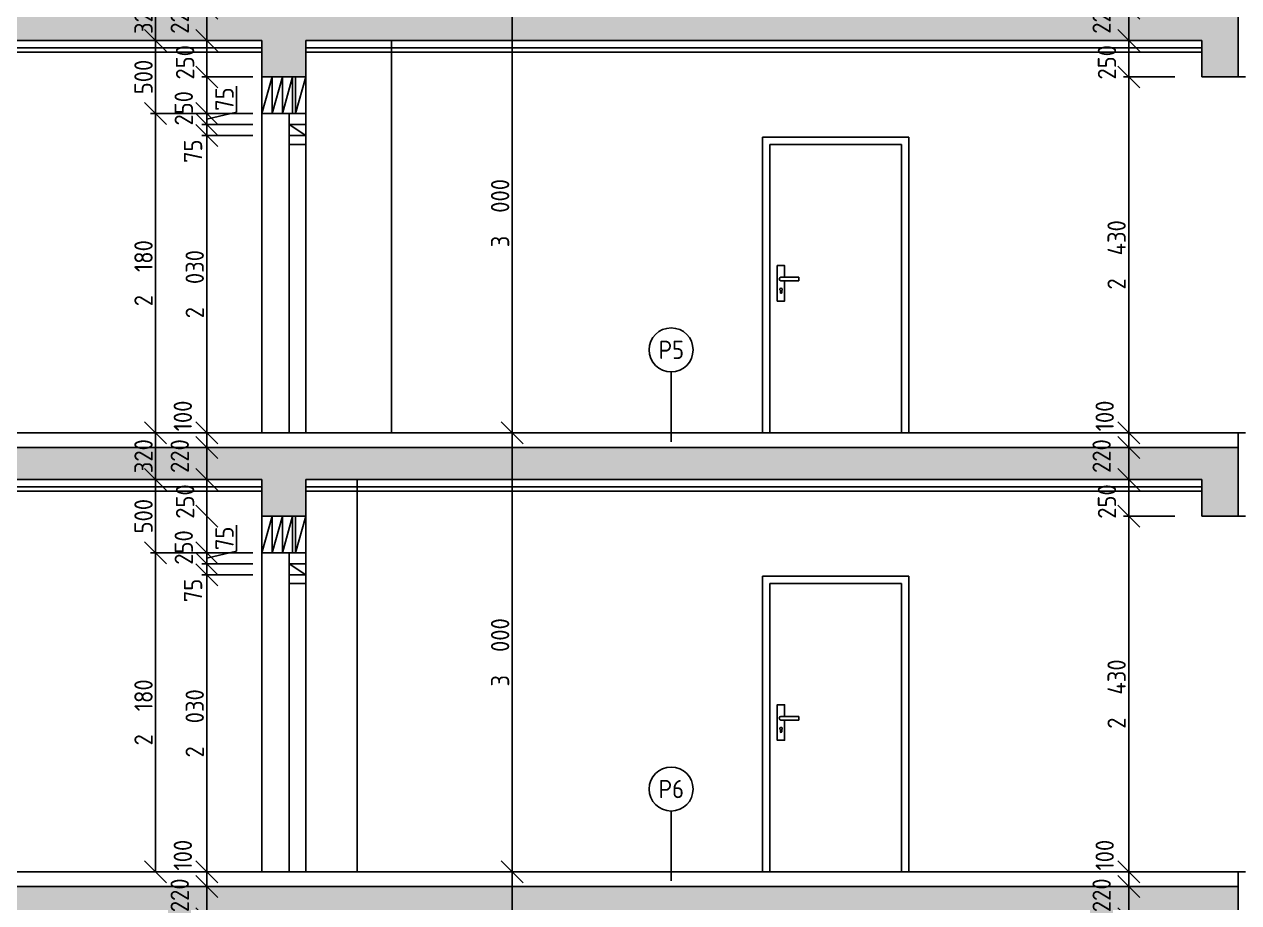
# Model space of a CAD drawing. Extents: x 3792242 to 5145247, y -1546315 to -1031918.
# Drawn here: x 4007593 to 4015889, y -1534967 to -1528967 of the extents above; entities that cross this region are included whole.
import ezdxf

# ---------------------------------------------------------------- set-up
doc = ezdxf.new("R2010")
doc.units = 0
doc.header["$MEASUREMENT"] = 0
doc.layers.get('0').update_dxf_attribs({"linetype": 'CONTINUOUS'})
doc.layers.get('Defpoints').update_dxf_attribs({"color": 61, "linetype": 'CONTINUOUS'})
for name, color, linetype in [('DVERE', 45, 'CONTINUOUS'), ('KÓTY', 4, 'CONTINUOUS'), ('MÚRY', 1, 'CONTINUOUS'), ('OKNÁ', 143, 'CONTINUOUS'), ('POZEMOK', 7, 'CONTINUOUS'), ('TENKÁ', 7, 'CONTINUOUS'), ('šrafy-múry', 8, 'CONTINUOUS')]:
    doc.layers.add(name, color=color, linetype=linetype)
doc.styles.add('STYLE1', font='isocp.shx')
doc.dimstyles.new('STANDARD-50', dxfattribs={"dimtxt": 125, "dimasz": 150, "dimexe": 10, "dimexo": 200, "dimgap": 20, "dimtad": 1, "dimdsep": 46, "dimlunit": 6, "dimtxsty": 'STYLE1', "dimblk1": 'OBLIQUE', "dimblk2": 'OBLIQUE', "dimsah": 1, "dimcen": 2.5, "dimse1": 1, "dimse2": 1, "dimadec": 0, "dimazin": 0, "dimtfac": 1, "dimtmove": 1, "dimatfit": 3, "dimldrblk": 'OBLIQUE', "dimfxl": 1, "dimtolj": 1, "dimtzin": 0, "dimarcsym": 0})
pattern_1 = [(45, (226757.26, 886.43), (53.0330086, 194.4543648), [250, -50, 0, -50])]

# ---------------------------------------------------------------- blocks, each defined once
blk = doc.blocks.new('_OBLIQUE')
at = {"color": 0, "linetype": 'ByBlock'}
blk.add_line((-0.5, -0.5), (0.5, 0.5), dxfattribs=at)
blk = doc.blocks.new('*D52332')
at = {"layer": 'Defpoints', "color": 0}
for p in [(4008839.4, -1529077.3), (4009344.4, -1529077.3), (4009344.4, -1529327.3)]:
    blk.add_point(p, dxfattribs=at)
at = {"layer": 'KÓTY', "color": 0, "lineweight": -2, "ltscale": 0.25}
blk.add_line((4008839.4, -1529327.3), (4008839.4, -1529077.3), dxfattribs=at)
at = {"layer": 'KÓTY', "color": 0, "linetype": 'ByBlock', "lineweight": -2, "xscale": 150, "yscale": 150, "zscale": 150}
for p, rotation in [((4008839.4, -1529077.3), 90), ((4008839.4, -1529327.3), 270)]:
    blk.add_blockref('_OBLIQUE', p, dxfattribs=dict(at, rotation=rotation))
at = {"layer": 'KÓTY', "color": 0, "insert": (4008690.9, -1529227.1), "char_height": 125, "attachment_point": 5, "rotation": 90, "style": 'STYLE1'}
blk.add_mtext('\\A1;250', dxfattribs=at)
blk = doc.blocks.new('*D52333')
at = {"layer": 'Defpoints', "color": 0}
for p in [(4009344.4, -1529327.3), (4008839.4, -1529577.3), (4009344.4, -1529577.3)]:
    blk.add_point(p, dxfattribs=at)
at = {"layer": 'KÓTY', "color": 0, "lineweight": -2, "ltscale": 0.25}
blk.add_line((4008839.4, -1529327.3), (4008839.4, -1529577.3), dxfattribs=at)
at = {"layer": 'KÓTY', "color": 0, "linetype": 'ByBlock', "lineweight": -2, "xscale": 150, "yscale": 150, "zscale": 150}
for p, rotation in [((4008839.4, -1529327.3), 90), ((4008839.4, -1529577.3), 270)]:
    blk.add_blockref('_OBLIQUE', p, dxfattribs=dict(at, rotation=rotation))
at = {"layer": 'KÓTY', "color": 0, "insert": (4008681.9, -1529541.1), "char_height": 125, "attachment_point": 5, "rotation": 90, "style": 'STYLE1'}
blk.add_mtext('\\A1;250', dxfattribs=at)
blk = doc.blocks.new('*D52334')
at = {"layer": 'Defpoints', "color": 0}
for p in [(4008994.4, -1529577.3), (4008489.4, -1531757.3), (4008994.4, -1531757.3)]:
    blk.add_point(p, dxfattribs=at)
at = {"layer": 'KÓTY', "color": 0, "lineweight": -2, "ltscale": 0.25}
blk.add_line((4008489.4, -1529577.3), (4008489.4, -1531757.3), dxfattribs=at)
at = {"layer": 'KÓTY', "color": 0, "linetype": 'ByBlock', "lineweight": -2, "xscale": 150, "yscale": 150, "zscale": 150}
for p, rotation in [((4008489.4, -1529577.3), 90), ((4008489.4, -1531757.3), 270)]:
    blk.add_blockref('_OBLIQUE', p, dxfattribs=dict(at, rotation=rotation))
at = {"layer": 'KÓTY', "color": 0, "insert": (4008406.9, -1530667.3), "char_height": 125, "attachment_point": 5, "rotation": 90, "style": 'STYLE1'}
blk.add_mtext('\\A1;2ﾠ180', dxfattribs=at)
blk = doc.blocks.new('*D52336')
at = {"layer": 'Defpoints', "color": 0}
for p in [(4009400.9, -1529577.3), (4008839.4, -1529652.3), (4009400.9, -1529652.3)]:
    blk.add_point(p, dxfattribs=at)
at = {"layer": 'KÓTY', "color": 0, "lineweight": -2, "ltscale": 0.25}
for p, q in [((4009042.8, -1529389.6), (4009042.8, -1529567.1)), ((4009042.8, -1529567.1), (4008839.4, -1529614.8)), ((4008839.4, -1529577.3), (4008839.4, -1529652.3))]:
    blk.add_line(p, q, dxfattribs=at)
at = {"layer": 'KÓTY', "color": 0, "linetype": 'ByBlock', "lineweight": -2, "xscale": 150, "yscale": 150, "zscale": 150}
for p, rotation in [((4008839.4, -1529577.3), 90), ((4008839.4, -1529652.3), 270)]:
    blk.add_blockref('_OBLIQUE', p, dxfattribs=dict(at, rotation=rotation))
at = {"layer": 'KÓTY', "color": 0, "insert": (4008960.3, -1529478.3), "char_height": 125, "attachment_point": 5, "rotation": 90, "style": 'STYLE1'}
blk.add_mtext('\\A1;75', dxfattribs=at)
blk = doc.blocks.new('*D52337')
at = {"layer": 'Defpoints', "color": 0}
for p in [(4009400.9, -1529652.3), (4008839.4, -1529727.3), (4009400.9, -1529727.3)]:
    blk.add_point(p, dxfattribs=at)
at = {"layer": 'KÓTY', "color": 0, "lineweight": -2, "ltscale": 0.25}
blk.add_line((4008839.4, -1529652.3), (4008839.4, -1529727.3), dxfattribs=at)
at = {"layer": 'KÓTY', "color": 0, "linetype": 'ByBlock', "lineweight": -2, "xscale": 150, "yscale": 150, "zscale": 150}
for p, rotation in [((4008839.4, -1529652.3), 90), ((4008839.4, -1529727.3), 270)]:
    blk.add_blockref('_OBLIQUE', p, dxfattribs=dict(at, rotation=rotation))
at = {"layer": 'KÓTY', "color": 0, "insert": (4008745.3, -1529834.6), "char_height": 125, "attachment_point": 5, "rotation": 90, "style": 'STYLE1'}
blk.add_mtext('\\A1;75', dxfattribs=at)
blk = doc.blocks.new('*D52338')
at = {"layer": 'Defpoints', "color": 0}
for p in [(4009458.4, -1529727.3), (4008839.4, -1531757.3), (4009400.9, -1531757.3)]:
    blk.add_point(p, dxfattribs=at)
at = {"layer": 'KÓTY', "color": 0, "lineweight": -2, "ltscale": 0.25}
blk.add_line((4008839.4, -1529727.3), (4008839.4, -1531757.3), dxfattribs=at)
at = {"layer": 'KÓTY', "color": 0, "linetype": 'ByBlock', "lineweight": -2, "xscale": 150, "yscale": 150, "zscale": 150}
for p, rotation in [((4008839.4, -1529727.3), 90), ((4008839.4, -1531757.3), 270)]:
    blk.add_blockref('_OBLIQUE', p, dxfattribs=dict(at, rotation=rotation))
at = {"layer": 'KÓTY', "color": 0, "insert": (4008756.9, -1530742.3), "char_height": 125, "attachment_point": 5, "rotation": 90, "style": 'STYLE1'}
blk.add_mtext('\\A1;2ﾠ030', dxfattribs=at)
blk = doc.blocks.new('*D52339')
at = {"layer": 'Defpoints', "color": 0}
for p in [(4009215.9, -1529077.3), (4008489.4, -1529577.3), (4009215.9, -1529577.3)]:
    blk.add_point(p, dxfattribs=at)
at = {"layer": 'KÓTY', "color": 0, "lineweight": -2, "ltscale": 0.25}
blk.add_line((4008489.4, -1529077.3), (4008489.4, -1529577.3), dxfattribs=at)
at = {"layer": 'KÓTY', "color": 0, "linetype": 'ByBlock', "lineweight": -2, "xscale": 150, "yscale": 150, "zscale": 150}
for p, rotation in [((4008489.4, -1529077.3), 90), ((4008489.4, -1529577.3), 270)]:
    blk.add_blockref('_OBLIQUE', p, dxfattribs=dict(at, rotation=rotation))
at = {"layer": 'KÓTY', "color": 0, "insert": (4008406.9, -1529327.3), "char_height": 125, "attachment_point": 5, "rotation": 90, "style": 'STYLE1'}
blk.add_mtext('\\A1;500', dxfattribs=at)
blk = doc.blocks.new('*D52340')
at = {"layer": 'Defpoints', "color": 0}
for p in [(4008489.4, -1528757.3), (4008489.4, -1529077.3), (4008489.4, -1529077.3)]:
    blk.add_point(p, dxfattribs=at)
at = {"layer": 'KÓTY', "color": 0, "lineweight": -2, "ltscale": 0.25}
blk.add_line((4008489.4, -1528757.3), (4008489.4, -1529077.3), dxfattribs=at)
at = {"layer": 'KÓTY', "color": 0, "linetype": 'ByBlock', "lineweight": -2, "xscale": 150, "yscale": 150, "zscale": 150}
for p, rotation in [((4008489.4, -1528757.3), 90), ((4008489.4, -1529077.3), 270)]:
    blk.add_blockref('_OBLIQUE', p, dxfattribs=dict(at, rotation=rotation))
at = {"layer": 'KÓTY', "color": 0, "insert": (4008406.9, -1528917.3), "char_height": 125, "attachment_point": 5, "rotation": 90, "style": 'STYLE1'}
blk.add_mtext('\\A1;320', dxfattribs=at)
blk = doc.blocks.new('*D52342')
at = {"layer": 'Defpoints', "color": 0}
for p in [(4008839.4, -1528857.3), (4008839.4, -1529077.3), (4008839.4, -1529077.3)]:
    blk.add_point(p, dxfattribs=at)
at = {"layer": 'KÓTY', "color": 0, "lineweight": -2, "ltscale": 0.25}
blk.add_line((4008839.4, -1528857.3), (4008839.4, -1529077.3), dxfattribs=at)
at = {"layer": 'KÓTY', "color": 0, "linetype": 'ByBlock', "lineweight": -2, "xscale": 150, "yscale": 150, "zscale": 150}
for p, rotation in [((4008839.4, -1528857.3), 90), ((4008839.4, -1529077.3), 270)]:
    blk.add_blockref('_OBLIQUE', p, dxfattribs=dict(at, rotation=rotation))
at = {"layer": 'KÓTY', "color": 0, "insert": (4008654.4, -1528916.6), "char_height": 125, "attachment_point": 5, "rotation": 90, "style": 'STYLE1'}
blk.add_mtext('\\A1;220', dxfattribs=at)
blk = doc.blocks.new('*D52343')
at = {"layer": 'Defpoints', "color": 0}
for p in [(4008839.4, -1532077.3), (4009344.4, -1532077.3), (4009344.4, -1532327.3)]:
    blk.add_point(p, dxfattribs=at)
at = {"layer": 'KÓTY', "color": 0, "lineweight": -2, "ltscale": 0.25}
blk.add_line((4008839.4, -1532327.3), (4008839.4, -1532077.3), dxfattribs=at)
at = {"layer": 'KÓTY', "color": 0, "linetype": 'ByBlock', "lineweight": -2, "xscale": 150, "yscale": 150, "zscale": 150}
for p, rotation in [((4008839.4, -1532077.3), 90), ((4008839.4, -1532327.3), 270)]:
    blk.add_blockref('_OBLIQUE', p, dxfattribs=dict(at, rotation=rotation))
at = {"layer": 'KÓTY', "color": 0, "insert": (4008690.9, -1532227.1), "char_height": 125, "attachment_point": 5, "rotation": 90, "style": 'STYLE1'}
blk.add_mtext('\\A1;250', dxfattribs=at)
blk = doc.blocks.new('*D52344')
at = {"layer": 'Defpoints', "color": 0}
for p in [(4009344.4, -1532327.3), (4008839.4, -1532577.3), (4009344.4, -1532577.3)]:
    blk.add_point(p, dxfattribs=at)
at = {"layer": 'KÓTY', "color": 0, "lineweight": -2, "ltscale": 0.25}
blk.add_line((4008839.4, -1532327.3), (4008839.4, -1532577.3), dxfattribs=at)
at = {"layer": 'KÓTY', "color": 0, "linetype": 'ByBlock', "lineweight": -2, "xscale": 150, "yscale": 150, "zscale": 150}
for p, rotation in [((4008839.4, -1532327.3), 90), ((4008839.4, -1532577.3), 270)]:
    blk.add_blockref('_OBLIQUE', p, dxfattribs=dict(at, rotation=rotation))
at = {"layer": 'KÓTY', "color": 0, "insert": (4008681.9, -1532541.1), "char_height": 125, "attachment_point": 5, "rotation": 90, "style": 'STYLE1'}
blk.add_mtext('\\A1;250', dxfattribs=at)
blk = doc.blocks.new('*D52345')
at = {"layer": 'Defpoints', "color": 0}
for p in [(4008994.4, -1532577.3), (4008489.4, -1534757.3), (4008994.4, -1534757.3)]:
    blk.add_point(p, dxfattribs=at)
at = {"layer": 'KÓTY', "color": 0, "lineweight": -2, "ltscale": 0.25}
blk.add_line((4008489.4, -1532577.3), (4008489.4, -1534757.3), dxfattribs=at)
at = {"layer": 'KÓTY', "color": 0, "linetype": 'ByBlock', "lineweight": -2, "xscale": 150, "yscale": 150, "zscale": 150}
for p, rotation in [((4008489.4, -1532577.3), 90), ((4008489.4, -1534757.3), 270)]:
    blk.add_blockref('_OBLIQUE', p, dxfattribs=dict(at, rotation=rotation))
at = {"layer": 'KÓTY', "color": 0, "insert": (4008406.9, -1533667.3), "char_height": 125, "attachment_point": 5, "rotation": 90, "style": 'STYLE1'}
blk.add_mtext('\\A1;2ﾠ180', dxfattribs=at)
blk = doc.blocks.new('*D52346')
at = {"layer": 'Defpoints', "color": 0}
for p in [(4009400.9, -1532577.3), (4008839.4, -1532652.3), (4009400.9, -1532652.3)]:
    blk.add_point(p, dxfattribs=at)
at = {"layer": 'KÓTY', "color": 0, "lineweight": -2, "ltscale": 0.25}
for p, q in [((4009042.8, -1532389.6), (4009042.8, -1532567.1)), ((4009042.8, -1532567.1), (4008839.4, -1532614.8)), ((4008839.4, -1532577.3), (4008839.4, -1532652.3))]:
    blk.add_line(p, q, dxfattribs=at)
at = {"layer": 'KÓTY', "color": 0, "linetype": 'ByBlock', "lineweight": -2, "xscale": 150, "yscale": 150, "zscale": 150}
for p, rotation in [((4008839.4, -1532577.3), 90), ((4008839.4, -1532652.3), 270)]:
    blk.add_blockref('_OBLIQUE', p, dxfattribs=dict(at, rotation=rotation))
at = {"layer": 'KÓTY', "color": 0, "insert": (4008960.3, -1532478.3), "char_height": 125, "attachment_point": 5, "rotation": 90, "style": 'STYLE1'}
blk.add_mtext('\\A1;75', dxfattribs=at)
blk = doc.blocks.new('*D52347')
at = {"layer": 'Defpoints', "color": 0}
for p in [(4009400.9, -1532652.3), (4008839.4, -1532727.3), (4009400.9, -1532727.3)]:
    blk.add_point(p, dxfattribs=at)
at = {"layer": 'KÓTY', "color": 0, "lineweight": -2, "ltscale": 0.25}
blk.add_line((4008839.4, -1532652.3), (4008839.4, -1532727.3), dxfattribs=at)
at = {"layer": 'KÓTY', "color": 0, "linetype": 'ByBlock', "lineweight": -2, "xscale": 150, "yscale": 150, "zscale": 150}
for p, rotation in [((4008839.4, -1532652.3), 90), ((4008839.4, -1532727.3), 270)]:
    blk.add_blockref('_OBLIQUE', p, dxfattribs=dict(at, rotation=rotation))
at = {"layer": 'KÓTY', "color": 0, "insert": (4008745.3, -1532834.6), "char_height": 125, "attachment_point": 5, "rotation": 90, "style": 'STYLE1'}
blk.add_mtext('\\A1;75', dxfattribs=at)
blk = doc.blocks.new('*D52348')
at = {"layer": 'Defpoints', "color": 0}
for p in [(4009458.4, -1532727.3), (4008839.4, -1534757.3), (4009400.9, -1534757.3)]:
    blk.add_point(p, dxfattribs=at)
at = {"layer": 'KÓTY', "color": 0, "lineweight": -2, "ltscale": 0.25}
blk.add_line((4008839.4, -1532727.3), (4008839.4, -1534757.3), dxfattribs=at)
at = {"layer": 'KÓTY', "color": 0, "linetype": 'ByBlock', "lineweight": -2, "xscale": 150, "yscale": 150, "zscale": 150}
for p, rotation in [((4008839.4, -1532727.3), 90), ((4008839.4, -1534757.3), 270)]:
    blk.add_blockref('_OBLIQUE', p, dxfattribs=dict(at, rotation=rotation))
at = {"layer": 'KÓTY', "color": 0, "insert": (4008756.9, -1533742.3), "char_height": 125, "attachment_point": 5, "rotation": 90, "style": 'STYLE1'}
blk.add_mtext('\\A1;2ﾠ030', dxfattribs=at)
blk = doc.blocks.new('*D52349')
at = {"layer": 'Defpoints', "color": 0}
for p in [(4009215.9, -1532077.3), (4008489.4, -1532577.3), (4009215.9, -1532577.3)]:
    blk.add_point(p, dxfattribs=at)
at = {"layer": 'KÓTY', "color": 0, "lineweight": -2, "ltscale": 0.25}
blk.add_line((4008489.4, -1532077.3), (4008489.4, -1532577.3), dxfattribs=at)
at = {"layer": 'KÓTY', "color": 0, "linetype": 'ByBlock', "lineweight": -2, "xscale": 150, "yscale": 150, "zscale": 150}
for p, rotation in [((4008489.4, -1532077.3), 90), ((4008489.4, -1532577.3), 270)]:
    blk.add_blockref('_OBLIQUE', p, dxfattribs=dict(at, rotation=rotation))
at = {"layer": 'KÓTY', "color": 0, "insert": (4008406.9, -1532327.3), "char_height": 125, "attachment_point": 5, "rotation": 90, "style": 'STYLE1'}
blk.add_mtext('\\A1;500', dxfattribs=at)
blk = doc.blocks.new('*D52350')
at = {"layer": 'Defpoints', "color": 0}
for p in [(4008489.4, -1531757.3), (4008489.4, -1532077.3), (4008489.4, -1532077.3)]:
    blk.add_point(p, dxfattribs=at)
at = {"layer": 'KÓTY', "color": 0, "lineweight": -2, "ltscale": 0.25}
blk.add_line((4008489.4, -1531757.3), (4008489.4, -1532077.3), dxfattribs=at)
at = {"layer": 'KÓTY', "color": 0, "linetype": 'ByBlock', "lineweight": -2, "xscale": 150, "yscale": 150, "zscale": 150}
for p, rotation in [((4008489.4, -1531757.3), 90), ((4008489.4, -1532077.3), 270)]:
    blk.add_blockref('_OBLIQUE', p, dxfattribs=dict(at, rotation=rotation))
at = {"layer": 'KÓTY', "color": 0, "insert": (4008406.9, -1531917.3), "char_height": 125, "attachment_point": 5, "rotation": 90, "style": 'STYLE1'}
blk.add_mtext('\\A1;320', dxfattribs=at)
blk = doc.blocks.new('*D52351')
at = {"layer": 'Defpoints', "color": 0}
for p in [(4008839.4, -1531757.3), (4008839.4, -1531757.3), (4008839.4, -1531857.3)]:
    blk.add_point(p, dxfattribs=at)
at = {"layer": 'KÓTY', "color": 0, "lineweight": -2, "ltscale": 0.25}
blk.add_line((4008839.4, -1531857.3), (4008839.4, -1531757.3), dxfattribs=at)
at = {"layer": 'KÓTY', "color": 0, "linetype": 'ByBlock', "lineweight": -2, "xscale": 150, "yscale": 150, "zscale": 150}
for p, rotation in [((4008839.4, -1531757.3), 90), ((4008839.4, -1531857.3), 270)]:
    blk.add_blockref('_OBLIQUE', p, dxfattribs=dict(at, rotation=rotation))
at = {"layer": 'KÓTY', "color": 0, "insert": (4008675.4, -1531642.6), "char_height": 125, "attachment_point": 5, "rotation": 90, "style": 'STYLE1'}
blk.add_mtext('\\A1;100', dxfattribs=at)
blk = doc.blocks.new('*D52352')
at = {"layer": 'Defpoints', "color": 0}
for p in [(4008839.4, -1531857.3), (4008839.4, -1532077.3), (4008839.4, -1532077.3)]:
    blk.add_point(p, dxfattribs=at)
at = {"layer": 'KÓTY', "color": 0, "lineweight": -2, "ltscale": 0.25}
blk.add_line((4008839.4, -1531857.3), (4008839.4, -1532077.3), dxfattribs=at)
at = {"layer": 'KÓTY', "color": 0, "linetype": 'ByBlock', "lineweight": -2, "xscale": 150, "yscale": 150, "zscale": 150}
for p, rotation in [((4008839.4, -1531857.3), 90), ((4008839.4, -1532077.3), 270)]:
    blk.add_blockref('_OBLIQUE', p, dxfattribs=dict(at, rotation=rotation))
at = {"layer": 'KÓTY', "color": 0, "insert": (4008654.4, -1531916.6), "char_height": 125, "attachment_point": 5, "rotation": 90, "style": 'STYLE1'}
blk.add_mtext('\\A1;220', dxfattribs=at)
blk = doc.blocks.new('*D52407')
at = {"layer": 'Defpoints', "color": 0}
for p in [(4008839.4, -1534757.3), (4008839.4, -1534757.3), (4008839.4, -1534857.3)]:
    blk.add_point(p, dxfattribs=at)
at = {"layer": 'KÓTY', "color": 0, "lineweight": -2, "ltscale": 0.25}
blk.add_line((4008839.4, -1534857.3), (4008839.4, -1534757.3), dxfattribs=at)
at = {"layer": 'KÓTY', "color": 0, "linetype": 'ByBlock', "lineweight": -2, "xscale": 150, "yscale": 150, "zscale": 150}
for p, rotation in [((4008839.4, -1534757.3), 90), ((4008839.4, -1534857.3), 270)]:
    blk.add_blockref('_OBLIQUE', p, dxfattribs=dict(at, rotation=rotation))
at = {"layer": 'KÓTY', "color": 0, "insert": (4008675.4, -1534642.6), "char_height": 125, "attachment_point": 5, "rotation": 90, "style": 'STYLE1'}
blk.add_mtext('\\A1;100', dxfattribs=at)
blk = doc.blocks.new('*D52408')
at = {"layer": 'Defpoints', "color": 0}
for p in [(4008839.4, -1534857.3), (4008839.4, -1535077.3), (4008839.4, -1535077.3)]:
    blk.add_point(p, dxfattribs=at)
at = {"layer": 'KÓTY', "color": 0, "lineweight": -2, "ltscale": 0.25}
blk.add_line((4008839.4, -1534857.3), (4008839.4, -1535077.3), dxfattribs=at)
at = {"layer": 'KÓTY', "color": 0, "linetype": 'ByBlock', "lineweight": -2, "xscale": 150, "yscale": 150, "zscale": 150}
for p, rotation in [((4008839.4, -1534857.3), 90), ((4008839.4, -1535077.3), 270)]:
    blk.add_blockref('_OBLIQUE', p, dxfattribs=dict(at, rotation=rotation))
at = {"layer": 'KÓTY', "color": 0, "insert": (4008654.4, -1534916.6), "char_height": 125, "attachment_point": 5, "rotation": 90, "style": 'STYLE1'}
blk.add_mtext('\\A1;220', dxfattribs=at)
blk = doc.blocks.new('*D52413')
at = {"layer": 'Defpoints', "color": 0}
for p in [(4015137.4, -1532077.3), (4015642.4, -1532077.3), (4015642.4, -1532327.3)]:
    blk.add_point(p, dxfattribs=at)
at = {"layer": 'KÓTY', "color": 0, "lineweight": -2, "ltscale": 0.25}
blk.add_line((4015137.4, -1532327.3), (4015137.4, -1532077.3), dxfattribs=at)
at = {"layer": 'KÓTY', "color": 0, "linetype": 'ByBlock', "lineweight": -2, "xscale": 150, "yscale": 150, "zscale": 150}
for p, rotation in [((4015137.4, -1532077.3), 90), ((4015137.4, -1532327.3), 270)]:
    blk.add_blockref('_OBLIQUE', p, dxfattribs=dict(at, rotation=rotation))
at = {"layer": 'KÓTY', "color": 0, "insert": (4014988.9, -1532227.1), "char_height": 125, "attachment_point": 5, "rotation": 90, "style": 'STYLE1'}
blk.add_mtext('\\A1;250', dxfattribs=at)
blk = doc.blocks.new('*D52414')
at = {"layer": 'Defpoints', "color": 0}
for p in [(4015642.4, -1532327.3), (4015137.4, -1534757.3), (4015642.4, -1534757.3)]:
    blk.add_point(p, dxfattribs=at)
at = {"layer": 'KÓTY', "color": 0, "lineweight": -2, "ltscale": 0.25}
blk.add_line((4015137.4, -1532327.3), (4015137.4, -1534757.3), dxfattribs=at)
at = {"layer": 'KÓTY', "color": 0, "linetype": 'ByBlock', "lineweight": -2, "xscale": 150, "yscale": 150, "zscale": 150}
for p, rotation in [((4015137.4, -1532327.3), 90), ((4015137.4, -1534757.3), 270)]:
    blk.add_blockref('_OBLIQUE', p, dxfattribs=dict(at, rotation=rotation))
at = {"layer": 'KÓTY', "color": 0, "insert": (4015054.9, -1533542.3), "char_height": 125, "attachment_point": 5, "rotation": 90, "style": 'STYLE1'}
blk.add_mtext('\\A1;2ﾠ430', dxfattribs=at)
blk = doc.blocks.new('*D52415')
at = {"layer": 'Defpoints', "color": 0}
for p in [(4015137.4, -1529077.3), (4015642.4, -1529077.3), (4015642.4, -1529327.3)]:
    blk.add_point(p, dxfattribs=at)
at = {"layer": 'KÓTY', "color": 0, "lineweight": -2, "ltscale": 0.25}
blk.add_line((4015137.4, -1529327.3), (4015137.4, -1529077.3), dxfattribs=at)
at = {"layer": 'KÓTY', "color": 0, "linetype": 'ByBlock', "lineweight": -2, "xscale": 150, "yscale": 150, "zscale": 150}
for p, rotation in [((4015137.4, -1529077.3), 90), ((4015137.4, -1529327.3), 270)]:
    blk.add_blockref('_OBLIQUE', p, dxfattribs=dict(at, rotation=rotation))
at = {"layer": 'KÓTY', "color": 0, "insert": (4014988.9, -1529227.1), "char_height": 125, "attachment_point": 5, "rotation": 90, "style": 'STYLE1'}
blk.add_mtext('\\A1;250', dxfattribs=at)
blk = doc.blocks.new('*D52416')
at = {"layer": 'Defpoints', "color": 0}
for p in [(4015642.4, -1529327.3), (4015137.4, -1531757.3), (4015642.4, -1531757.3)]:
    blk.add_point(p, dxfattribs=at)
at = {"layer": 'KÓTY', "color": 0, "lineweight": -2, "ltscale": 0.25}
blk.add_line((4015137.4, -1529327.3), (4015137.4, -1531757.3), dxfattribs=at)
at = {"layer": 'KÓTY', "color": 0, "linetype": 'ByBlock', "lineweight": -2, "xscale": 150, "yscale": 150, "zscale": 150}
for p, rotation in [((4015137.4, -1529327.3), 90), ((4015137.4, -1531757.3), 270)]:
    blk.add_blockref('_OBLIQUE', p, dxfattribs=dict(at, rotation=rotation))
at = {"layer": 'KÓTY', "color": 0, "insert": (4015054.9, -1530542.3), "char_height": 125, "attachment_point": 5, "rotation": 90, "style": 'STYLE1'}
blk.add_mtext('\\A1;2ﾠ430', dxfattribs=at)
blk = doc.blocks.new('*D52419')
at = {"layer": 'Defpoints', "color": 0}
for p in [(4015137.4, -1531757.3), (4015137.4, -1531757.3), (4015137.4, -1531857.3)]:
    blk.add_point(p, dxfattribs=at)
at = {"layer": 'KÓTY', "color": 0, "lineweight": -2, "ltscale": 0.25}
blk.add_line((4015137.4, -1531857.3), (4015137.4, -1531757.3), dxfattribs=at)
at = {"layer": 'KÓTY', "color": 0, "linetype": 'ByBlock', "lineweight": -2, "xscale": 150, "yscale": 150, "zscale": 150}
for p, rotation in [((4015137.4, -1531757.3), 90), ((4015137.4, -1531857.3), 270)]:
    blk.add_blockref('_OBLIQUE', p, dxfattribs=dict(at, rotation=rotation))
at = {"layer": 'KÓTY', "color": 0, "insert": (4014973.4, -1531642.6), "char_height": 125, "attachment_point": 5, "rotation": 90, "style": 'STYLE1'}
blk.add_mtext('\\A1;100', dxfattribs=at)
blk = doc.blocks.new('*D52420')
at = {"layer": 'Defpoints', "color": 0}
for p in [(4015137.4, -1531857.3), (4015137.4, -1532077.3), (4015137.4, -1532077.3)]:
    blk.add_point(p, dxfattribs=at)
at = {"layer": 'KÓTY', "color": 0, "lineweight": -2, "ltscale": 0.25}
blk.add_line((4015137.4, -1531857.3), (4015137.4, -1532077.3), dxfattribs=at)
at = {"layer": 'KÓTY', "color": 0, "linetype": 'ByBlock', "lineweight": -2, "xscale": 150, "yscale": 150, "zscale": 150}
for p, rotation in [((4015137.4, -1531857.3), 90), ((4015137.4, -1532077.3), 270)]:
    blk.add_blockref('_OBLIQUE', p, dxfattribs=dict(at, rotation=rotation))
at = {"layer": 'KÓTY', "color": 0, "insert": (4014952.4, -1531916.6), "char_height": 125, "attachment_point": 5, "rotation": 90, "style": 'STYLE1'}
blk.add_mtext('\\A1;220', dxfattribs=at)
blk = doc.blocks.new('*D52422')
at = {"layer": 'Defpoints', "color": 0}
for p in [(4015137.4, -1528857.3), (4015137.4, -1529077.3), (4015137.4, -1529077.3)]:
    blk.add_point(p, dxfattribs=at)
at = {"layer": 'KÓTY', "color": 0, "lineweight": -2, "ltscale": 0.25}
blk.add_line((4015137.4, -1528857.3), (4015137.4, -1529077.3), dxfattribs=at)
at = {"layer": 'KÓTY', "color": 0, "linetype": 'ByBlock', "lineweight": -2, "xscale": 150, "yscale": 150, "zscale": 150}
for p, rotation in [((4015137.4, -1528857.3), 90), ((4015137.4, -1529077.3), 270)]:
    blk.add_blockref('_OBLIQUE', p, dxfattribs=dict(at, rotation=rotation))
at = {"layer": 'KÓTY', "color": 0, "insert": (4014952.4, -1528916.6), "char_height": 125, "attachment_point": 5, "rotation": 90, "style": 'STYLE1'}
blk.add_mtext('\\A1;220', dxfattribs=at)
blk = doc.blocks.new('*D52423')
at = {"layer": 'Defpoints', "color": 0}
for p in [(4015137.4, -1534757.3), (4015137.4, -1534757.3), (4015137.4, -1534857.3)]:
    blk.add_point(p, dxfattribs=at)
at = {"layer": 'KÓTY', "color": 0, "lineweight": -2, "ltscale": 0.25}
blk.add_line((4015137.4, -1534857.3), (4015137.4, -1534757.3), dxfattribs=at)
at = {"layer": 'KÓTY', "color": 0, "linetype": 'ByBlock', "lineweight": -2, "xscale": 150, "yscale": 150, "zscale": 150}
for p, rotation in [((4015137.4, -1534757.3), 90), ((4015137.4, -1534857.3), 270)]:
    blk.add_blockref('_OBLIQUE', p, dxfattribs=dict(at, rotation=rotation))
at = {"layer": 'KÓTY', "color": 0, "insert": (4014973.4, -1534642.6), "char_height": 125, "attachment_point": 5, "rotation": 90, "style": 'STYLE1'}
blk.add_mtext('\\A1;100', dxfattribs=at)
blk = doc.blocks.new('*D52424')
at = {"layer": 'Defpoints', "color": 0}
for p in [(4015137.4, -1534857.3), (4015137.4, -1535077.3), (4015137.4, -1535077.3)]:
    blk.add_point(p, dxfattribs=at)
at = {"layer": 'KÓTY', "color": 0, "lineweight": -2, "ltscale": 0.25}
blk.add_line((4015137.4, -1534857.3), (4015137.4, -1535077.3), dxfattribs=at)
at = {"layer": 'KÓTY', "color": 0, "linetype": 'ByBlock', "lineweight": -2, "xscale": 150, "yscale": 150, "zscale": 150}
for p, rotation in [((4015137.4, -1534857.3), 90), ((4015137.4, -1535077.3), 270)]:
    blk.add_blockref('_OBLIQUE', p, dxfattribs=dict(at, rotation=rotation))
at = {"layer": 'KÓTY', "color": 0, "insert": (4014952.4, -1534916.6), "char_height": 125, "attachment_point": 5, "rotation": 90, "style": 'STYLE1'}
blk.add_mtext('\\A1;220', dxfattribs=at)
blk = doc.blocks.new('*D52430')
at = {"layer": 'Defpoints', "color": 0}
for p in [(4009865.9, -1534757.3), (4010925.8, -1534757.3), (4009515.9, -1537757.3)]:
    blk.add_point(p, dxfattribs=at)
at = {"layer": 'KÓTY', "color": 0, "lineweight": -2, "ltscale": 0.25}
blk.add_line((4010925.8, -1537757.3), (4010925.8, -1534757.3), dxfattribs=at)
at = {"layer": 'KÓTY', "color": 0, "linetype": 'ByBlock', "lineweight": -2, "xscale": 150, "yscale": 150, "zscale": 150}
for p, rotation in [((4010925.8, -1534757.3), 90), ((4010925.8, -1537757.3), 270)]:
    blk.add_blockref('_OBLIQUE', p, dxfattribs=dict(at, rotation=rotation))
at = {"layer": 'KÓTY', "color": 0, "insert": (4010843.2, -1536257.3), "char_height": 125, "attachment_point": 5, "rotation": 90, "style": 'STYLE1'}
blk.add_mtext('\\A1;3ﾠ000', dxfattribs=at)
blk = doc.blocks.new('*D52432')
at = {"layer": 'Defpoints', "color": 0}
for p in [(4010925.8, -1528757.3), (4010925.8, -1531757.3), (4010925.8, -1531757.3)]:
    blk.add_point(p, dxfattribs=at)
at = {"layer": 'KÓTY', "color": 0, "lineweight": -2, "ltscale": 0.25}
blk.add_line((4010925.8, -1528757.3), (4010925.8, -1531757.3), dxfattribs=at)
at = {"layer": 'KÓTY', "color": 0, "linetype": 'ByBlock', "lineweight": -2, "xscale": 150, "yscale": 150, "zscale": 150}
for p, rotation in [((4010925.8, -1528757.3), 90), ((4010925.8, -1531757.3), 270)]:
    blk.add_blockref('_OBLIQUE', p, dxfattribs=dict(at, rotation=rotation))
at = {"layer": 'KÓTY', "color": 0, "insert": (4010843.2, -1530257.3), "char_height": 125, "attachment_point": 5, "rotation": 90, "style": 'STYLE1'}
blk.add_mtext('\\A1;3ﾠ000', dxfattribs=at)
blk = doc.blocks.new('*D52433')
at = {"layer": 'Defpoints', "color": 0}
for p in [(4010925.8, -1531757.3), (4010925.8, -1534757.3), (4010925.8, -1534757.3)]:
    blk.add_point(p, dxfattribs=at)
at = {"layer": 'KÓTY', "color": 0, "lineweight": -2, "ltscale": 0.25}
blk.add_line((4010925.8, -1531757.3), (4010925.8, -1534757.3), dxfattribs=at)
at = {"layer": 'KÓTY', "color": 0, "linetype": 'ByBlock', "lineweight": -2, "xscale": 150, "yscale": 150, "zscale": 150}
for p, rotation in [((4010925.8, -1531757.3), 90), ((4010925.8, -1534757.3), 270)]:
    blk.add_blockref('_OBLIQUE', p, dxfattribs=dict(at, rotation=rotation))
at = {"layer": 'KÓTY', "color": 0, "insert": (4010843.2, -1533257.3), "char_height": 125, "attachment_point": 5, "rotation": 90, "style": 'STYLE1'}
blk.add_mtext('\\A1;3ﾠ000', dxfattribs=at)

msp = doc.modelspace()

# ---------------------------------------------------------------- hatches: boundary and pattern name
at = {"layer": 'šrafy-múry'}
h = msp.add_hatch(dxfattribs=at)
h.set_pattern_fill('ANSI36', color=253, scale=800, angle=360)
h.set_pattern_definition(pattern_1)
h.paths.add_polyline_path([(3984610.937, -1528857.345), (3984540.937, -1528857.345), (3984540.937, -1528907.345), (3984540.937, -1529077.345), (3984540.937, -1529327.345), (3984690.937, -1529327.345), (3984690.937, -1529077.345), (3989765.937, -1529077.345), (3989765.937, -1529327.345), (3990065.937, -1529327.345), (3990065.937, -1529077.345), (3993260.937, -1529077.345), (3993375.937, -1529077.345), (3996375.937, -1529077.345), (3996375.937, -1529327.345), (3996675.937, -1529327.345), (3996675.937, -1529077.345), (4000795.937, -1529077.345), (4000910.937, -1529077.345), (4002795.937, -1529077.345), (4002795.937, -1529327.345), (4003095.937, -1529327.345), (4003095.937, -1529077.345), (4006120.937, -1529077.345), (4006235.937, -1529077.345), (4009215.937, -1529077.345), (4009215.937, -1529327.345), (4009515.937, -1529327.345), (4009515.937, -1529077.345), (4011920.937, -1529077.345), (4012035.937, -1529077.345), (4013635.937, -1529077.345), (4013750.937, -1529077.345), (4015635.937, -1529077.345), (4015635.937, -1529327.345), (4015885.937, -1529327.345), (4015885.937, -1528857.345), (4015635.937, -1528857.345), (4013750.937, -1528857.345), (4013635.937, -1528857.345), (4012035.937, -1528857.345), (4011920.937, -1528857.345), (4009515.937, -1528857.345), (4009215.937, -1528857.345), (4006235.937, -1528857.345), (4006120.937, -1528857.345), (4003095.937, -1528857.345), (4002795.937, -1528857.345), (4000910.937, -1528857.345), (4000795.937, -1528857.345), (3996675.937, -1528857.345), (3996375.937, -1528857.345)])
h = msp.add_hatch(dxfattribs=at)
h.set_pattern_fill('ANSI36', color=253, scale=800, angle=360)
h.set_pattern_definition(pattern_1)
h.paths.add_polyline_path([(4003095.937, -1532327.345), (4003095.937, -1532077.345), (4006120.937, -1532077.345), (4006235.937, -1532077.345), (4009215.937, -1532077.345), (4009215.937, -1532327.345), (4009515.937, -1532327.345), (4009515.937, -1532077.345), (4011920.937, -1532077.345), (4012035.937, -1532077.345), (4013635.937, -1532077.345), (4013750.937, -1532077.345), (4015635.937, -1532077.345), (4015635.937, -1532327.345), (4015885.937, -1532327.345), (4015885.937, -1531857.345), (3984540.937, -1531857.345), (3984540.937, -1532327.345), (3984690.937, -1532327.345), (3984690.937, -1532077.345), (3989765.937, -1532077.345), (3989765.937, -1532327.345), (3990065.937, -1532327.345), (3990065.937, -1532077.345), (3993260.937, -1532077.345), (3993375.937, -1532077.345), (3996375.937, -1532077.345), (3996375.937, -1532327.345), (3996675.937, -1532327.345), (3996675.937, -1532077.345), (4000795.937, -1532077.345), (4000910.937, -1532077.345), (4002795.937, -1532077.345), (4002795.937, -1532327.345)])
h = msp.add_hatch(dxfattribs=at)
h.set_pattern_fill('ANSI36', color=253, scale=800, angle=360)
h.set_pattern_definition([(45, (226757.26, 886.43), (53.0330086, 194.4543648), [250, -50, 0, -50])])
h.paths.add_polyline_path([(3982965.937, -1535077.345), (3983075.937, -1535077.345), (3983075.937, -1535727.345), (3983325.937, -1535727.345), (3983325.937, -1535527.345), (3983325.937, -1535077.345), (3984540.937, -1535077.345), (3984540.937, -1535477.345), (3984840.937, -1535477.345), (3984840.937, -1535077.345), (3989690.937, -1535077.345), (3989690.937, -1535277.345), (3989690.937, -1535677.345), (3990140.937, -1535677.345), (3990140.937, -1535277.345), (3990140.937, -1535077.345), (3996300.937, -1535077.345), (3996300.937, -1535277.345), (3996300.937, -1535677.345), (3996750.937, -1535677.345), (3996750.937, -1535277.345), (3996750.937, -1535077.345), (4002720.937, -1535077.345), (4002720.937, -1535277.345), (4002720.937, -1535677.345), (4003170.937, -1535677.345), (4003170.937, -1535277.345), (4003170.937, -1535077.345), (4009215.937, -1535077.345), (4009215.937, -1535277.345), (4009215.937, -1535477.345), (4009515.937, -1535477.345), (4009515.937, -1535077.345), (4015635.937, -1535077.345), (4015635.937, -1535477.345), (4015885.937, -1535477.345), (4015885.937, -1534857.345), (3984540.937, -1534857.345), (3984540.937, -1534907.345), (3982965.937, -1534907.345)])
h.paths.add_polyline_path([(4014827.437, -1535060.394), (4014827.437, -1534772.796), (4015077.437, -1534772.796), (4015077.437, -1535060.394)], flags=9)
h.paths.add_polyline_path([(3984861.437, -1535060.394), (3984861.437, -1534772.796), (3985111.437, -1534772.796), (3985111.437, -1535060.394)], flags=9)
h.paths.add_polyline_path([(3985306.437, -1535061.145), (3985306.437, -1534773.546), (3985556.437, -1534773.546), (3985556.437, -1535061.145)], flags=9)
h.paths.add_polyline_path([(3995560.937, -1535060.394), (3995560.937, -1534772.796), (3995810.937, -1534772.796), (3995810.937, -1535060.394)], flags=9)
h.paths.add_polyline_path([(4008529.437, -1535060.394), (4008529.437, -1534772.796), (4008779.437, -1534772.796), (4008779.437, -1535060.394)], flags=9)
h.paths.add_polyline_path([(4003737.759, -1535061.145), (4003737.759, -1534773.546), (4003987.759, -1534773.546), (4003987.759, -1535061.145)], flags=9)
h.paths.add_polyline_path([(4003292.759, -1535060.394), (4003292.759, -1534772.796), (4003542.759, -1534772.796), (4003542.759, -1535060.394)], flags=9)

# ---------------------------------------------------------------- linework, layer by layer
at = {"layer": 'DVERE'}
for p, q in [((4009400.937, -1529787.345), (4009400.937, -1531757.345)), ((4009515.937, -1529787.345), (4009515.937, -1531757.345)), ((4009400.937, -1532787.345), (4009400.937, -1534757.345)), ((4009515.937, -1532787.345), (4009515.937, -1534757.345))]:
    msp.add_line(p, q, dxfattribs=at)
at = {"layer": 'DVERE', "ltscale": 0.25}
for p, q in [((4012635.937, -1529737.345), (4012635.937, -1531757.345)), ((4013635.937, -1529737.345), (4012635.937, -1529737.345)), ((4012685.937, -1529787.345), (4012685.937, -1531757.345)), ((4013585.937, -1529787.345), (4012685.937, -1529787.345)), ((4013585.937, -1529787.345), (4013585.937, -1531757.345)), ((4013635.937, -1529737.345), (4013635.937, -1531757.345)), ((4012635.937, -1532737.345), (4012635.937, -1534757.345)), ((4013635.937, -1532737.345), (4012635.937, -1532737.345)), ((4013635.937, -1532737.345), (4013635.937, -1534757.345)), ((4012685.937, -1532787.345), (4012685.937, -1534757.345)), ((4013585.937, -1532787.345), (4012685.937, -1532787.345)), ((4013585.937, -1532787.345), (4013585.937, -1534757.345))]:
    msp.add_line(p, q, dxfattribs=at)
at = {"layer": 'KÓTY', "ltscale": 0.25}
for p, q in [((4009154.84, -1529327.345), (4008804.84, -1529327.345)), ((4015452.84, -1529327.345), (4015102.84, -1529327.345)), ((4015452.84, -1529327.345), (4015102.84, -1529327.345)), ((4008804.84, -1529577.345), (4008454.84, -1529577.345)), ((4009154.84, -1529577.345), (4008804.84, -1529577.345)), ((4009154.84, -1529652.345), (4008804.84, -1529652.345)), ((4009154.84, -1529727.345), (4008804.84, -1529727.345)), ((4015452.84, -1532327.345), (4015102.84, -1532327.345)), ((4015452.84, -1532327.345), (4015102.84, -1532327.345)), ((4008804.84, -1532577.345), (4008454.84, -1532577.345)), ((4009154.84, -1532577.345), (4008804.84, -1532577.345)), ((4009154.84, -1532652.345), (4008804.84, -1532652.345)), ((4009154.84, -1532727.345), (4008804.84, -1532727.345))]:
    msp.add_line(p, q, dxfattribs=at)
at = {"layer": 'MÚRY'}
for p, q in [((4009215.937, -1529077.345), (4003095.937, -1529077.345)), ((4009215.937, -1529077.345), (4009215.937, -1529577.345)), ((4009515.937, -1529787.345), (4009515.937, -1529077.345)), ((4015635.937, -1529077.345), (4009515.937, -1529077.345)), ((4015635.937, -1529077.345), (4015635.937, -1529327.345)), ((4015935.937, -1529327.345), (4015635.937, -1529327.345)), ((4009215.937, -1529577.345), (4009400.937, -1529577.345)), ((4009400.937, -1529577.345), (4009400.937, -1529787.345)), ((4009400.937, -1529787.345), (4009515.937, -1529787.345)), ((4015935.937, -1531757.345), (3999845.937, -1531757.345)), ((4009215.937, -1532077.345), (4003095.937, -1532077.345)), ((4009215.937, -1532077.345), (4009215.937, -1532577.345)), ((4009515.937, -1532787.345), (4009515.937, -1532077.345)), ((4015635.937, -1532077.345), (4009515.937, -1532077.345)), ((4015635.937, -1532077.345), (4015635.937, -1532327.345)), ((4015935.937, -1532327.345), (4015635.937, -1532327.345)), ((4009215.937, -1532577.345), (4009400.937, -1532577.345)), ((4009400.937, -1532577.345), (4009400.937, -1532787.345)), ((4009400.937, -1532787.345), (4009515.937, -1532787.345)), ((4015935.937, -1534757.345), (3999845.937, -1534757.345))]:
    msp.add_line(p, q, dxfattribs=at)
at = {"layer": 'OKNÁ', "ltscale": 0.25}
for p, q in [((4012011.561, -1531818.913), (4012011.561, -1531341.237)), ((4012011.561, -1534818.913), (4012011.561, -1534341.237))]:
    msp.add_line(p, q, dxfattribs=at)
for centre in [(4012011.561, -1531191.237), (4012011.561, -1534191.237)]:
    msp.add_circle(centre, 150, dxfattribs=at)
at = {"layer": 'POZEMOK'}
for p, q in [((4012761.937, -1530695.095), (4012882.937, -1530695.095)), ((4012882.937, -1530695.095), (4012882.937, -1530719.595)), ((4012882.937, -1530719.595), (4012761.937, -1530719.595)), ((4012767.937, -1530785.076), (4012767.937, -1530799.595)), ((4012757.937, -1530785.806), (4012757.937, -1530799.595)), ((4012761.937, -1533695.095), (4012882.937, -1533695.095)), ((4012882.937, -1533719.595), (4012761.937, -1533719.595)), ((4012882.937, -1533695.095), (4012882.937, -1533719.595)), ((4012757.937, -1533785.806), (4012757.937, -1533799.595)), ((4012767.937, -1533785.076), (4012767.937, -1533799.595))]:
    msp.add_line(p, q, dxfattribs=at)
for points in [[(4012786.937, -1530695.095), (4012786.937, -1530615.095), (4012735.937, -1530615.095), (4012735.937, -1530858.095), (4012786.937, -1530858.095), (4012786.937, -1530719.595)], [(4012786.937, -1533695.095), (4012786.937, -1533615.095), (4012735.937, -1533615.095), (4012735.937, -1533858.095), (4012786.937, -1533858.095), (4012786.937, -1533719.595)]]:
    msp.add_lwpolyline(points, dxfattribs=at)
for centre, radius, start, end in [((4012761.937, -1530707.345), 12.25, 90, 270), ((4012762.437, -1530778.595), 8.5, 310.3202151, 238.0342812), ((4012762.937, -1530799.595), 5, 180, 0), ((4012761.937, -1533707.345), 12.25, 90, 270), ((4012762.437, -1533778.595), 8.5, 310.3202151, 238.0342812), ((4012762.937, -1533799.595), 5, 180, 0)]:
    msp.add_arc(centre, radius, start, end, dxfattribs=at)
at = {"layer": 'TENKÁ'}
for p, q in [((4015885.937, -1528757.345), (4015885.937, -1529327.345)), ((4003095.937, -1529127.345), (4009215.937, -1529127.345)), ((4003095.937, -1529157.345), (4009215.937, -1529157.345)), ((4009515.937, -1529127.345), (4015635.937, -1529127.345)), ((4009515.937, -1529157.345), (4015635.937, -1529157.345)), ((4009515.937, -1529327.345), (4009215.937, -1529327.345)), ((4009515.937, -1529327.345), (4009215.937, -1529327.345)), ((4009215.937, -1529577.345), (4009285.937, -1529327.345)), ((4009285.937, -1529327.345), (4009285.937, -1529577.345)), ((4009285.937, -1529577.345), (4009355.937, -1529327.345)), ((4009355.937, -1529327.345), (4009355.937, -1529577.345)), ((4009355.937, -1529577.345), (4009425.937, -1529327.345)), ((4009425.937, -1529327.345), (4009425.937, -1529577.345)), ((4009445.937, -1529577.345), (4009515.937, -1529327.345)), ((4009445.937, -1529327.345), (4009445.937, -1529577.345)), ((4009215.937, -1529577.345), (4009215.937, -1531757.345)), ((4009400.937, -1529577.345), (4009515.937, -1529577.345)), ((4009400.937, -1529652.345), (4009515.937, -1529652.345)), ((4009400.937, -1529652.345), (4009515.937, -1529727.345)), ((4009400.937, -1529727.345), (4009515.937, -1529727.345)), ((4015885.937, -1531757.345), (4015885.937, -1532327.345)), ((4015885.937, -1531857.345), (3984540.937, -1531857.345)), ((4003095.937, -1532127.345), (4009215.937, -1532127.345)), ((4003095.937, -1532157.345), (4009215.937, -1532157.345)), ((4009515.937, -1532127.345), (4015635.937, -1532127.345)), ((4009515.937, -1532157.345), (4015635.937, -1532157.345)), ((4009515.937, -1532327.345), (4009215.937, -1532327.345)), ((4009515.937, -1532327.345), (4009215.937, -1532327.345)), ((4009215.937, -1532577.345), (4009285.937, -1532327.345)), ((4009285.937, -1532327.345), (4009285.937, -1532577.345)), ((4009285.937, -1532577.345), (4009355.937, -1532327.345)), ((4009355.937, -1532327.345), (4009355.937, -1532577.345)), ((4009355.937, -1532577.345), (4009425.937, -1532327.345)), ((4009425.937, -1532327.345), (4009425.937, -1532577.345)), ((4009445.937, -1532577.345), (4009515.937, -1532327.345)), ((4009445.937, -1532327.345), (4009445.937, -1532577.345)), ((4009215.937, -1532577.345), (4009215.937, -1534757.345)), ((4009400.937, -1532577.345), (4009515.937, -1532577.345)), ((4009400.937, -1532652.345), (4009515.937, -1532652.345)), ((4009400.937, -1532652.345), (4009515.937, -1532727.345)), ((4009400.937, -1532727.345), (4009515.937, -1532727.345)), ((4015885.937, -1534757.345), (4015885.937, -1535677.345)), ((4015885.937, -1534857.345), (3984540.937, -1534857.345))]:
    msp.add_line(p, q, dxfattribs=at)
at = {"layer": 'TENKÁ', "ltscale": 0.25}
for p, q in [((4010100.937, -1529077.345), (4010100.937, -1531757.345)), ((4009865.937, -1532077.345), (4009865.937, -1534757.345))]:
    msp.add_line(p, q, dxfattribs=at)

# ---------------------------------------------------------------- texts
at = {"layer": 'TENKÁ', "ltscale": 0.25, "style": 'STYLE1'}
for s, p in [('P5', (4011925.757, -1531253.415)), ('P6', (4011925.757, -1534253.415))]:
    msp.add_text(s, height=125, dxfattribs=at).set_placement(p)

# ---------------------------------------------------------------- dimensions: what is measured, and where the dimension line sits
at = {"layer": 'KÓTY', "ltscale": 0.25}
for base, p1, p2, picture, middle in [((4008489.437, -1529077.345), (4008489.437, -1528757.345), (4008489.437, -1529077.345), '*D52340', (4008406.937, -1528917.345)), ((4010925.759, -1531757.345), (4010925.759, -1528757.345), (4010925.759, -1531757.345), '*D52432', (4010843.216, -1530257.345)), ((4008839.437, -1529077.345), (4008839.437, -1528857.345), (4008839.437, -1529077.345), '*D52342', (4008654.437, -1528916.595)), ((4015137.437, -1529077.345), (4015137.437, -1528857.345), (4015137.437, -1529077.345), '*D52422', (4014952.437, -1528916.595)), ((4008489.437, -1529577.345), (4009215.937, -1529077.345), (4009215.937, -1529577.345), '*D52339', (4008406.937, -1529327.345)), ((4015137.437, -1531757.345), (4015642.437, -1529327.345), (4015642.437, -1531757.345), '*D52416', (4015054.894, -1530542.345)), ((4008489.437, -1531757.345), (4008994.437, -1529577.345), (4008994.437, -1531757.345), '*D52334', (4008406.894, -1530667.345)), ((4008839.437, -1531757.345), (4009458.437, -1529727.345), (4009400.937, -1531757.345), '*D52338', (4008756.894, -1530742.345)), ((4008489.437, -1532077.345), (4008489.437, -1531757.345), (4008489.437, -1532077.345), '*D52350', (4008406.937, -1531917.345)), ((4010925.759, -1534757.345), (4010925.759, -1531757.345), (4010925.759, -1534757.345), '*D52433', (4010843.216, -1533257.345)), ((4008839.437, -1532077.345), (4008839.437, -1531857.345), (4008839.437, -1532077.345), '*D52352', (4008654.437, -1531916.595)), ((4015137.437, -1532077.345), (4015137.437, -1531857.345), (4015137.437, -1532077.345), '*D52420', (4014952.437, -1531916.595)), ((4008489.437, -1532577.345), (4009215.937, -1532077.345), (4009215.937, -1532577.345), '*D52349', (4008406.937, -1532327.345)), ((4015137.437, -1534757.345), (4015642.437, -1532327.345), (4015642.437, -1534757.345), '*D52414', (4015054.894, -1533542.345)), ((4008489.437, -1534757.345), (4008994.437, -1532577.345), (4008994.437, -1534757.345), '*D52345', (4008406.894, -1533667.345)), ((4008839.437, -1534757.345), (4009458.437, -1532727.345), (4009400.937, -1534757.345), '*D52348', (4008756.894, -1533742.345)), ((4010925.759, -1534757.345), (4009515.937, -1537757.345), (4009865.937, -1534757.345), '*D52430', (4010843.216, -1536257.345)), ((4008839.437, -1535077.345), (4008839.437, -1534857.345), (4008839.437, -1535077.345), '*D52408', (4008654.437, -1534916.595)), ((4015137.437, -1535077.345), (4015137.437, -1534857.345), (4015137.437, -1535077.345), '*D52424', (4014952.437, -1534916.595))]:
    dim = msp.add_linear_dim(base=base, p1=p1, p2=p2, angle=90, dimstyle='STANDARD-50', override={"dimtxsty": 'STYLE1', "dimldrblk": 'OBLIQUE'}, dxfattribs=at)
    dim.commit()
    dim.dimension.update_dxf_attribs({"geometry": picture, "text_midpoint": middle})
for base, p1, p2, picture, middle in [((4008839.437, -1529077.345), (4009344.437, -1529327.345), (4009344.437, -1529077.345), '*D52332', (4008773.437, -1529227.075)), ((4015137.437, -1529077.345), (4015642.437, -1529327.345), (4015642.437, -1529077.345), '*D52415', (4015071.437, -1529227.075)), ((4008839.437, -1529577.345), (4009344.437, -1529327.345), (4009344.437, -1529577.345), '*D52333', (4008764.437, -1529541.075)), ((4008839.437, -1529652.345), (4009400.937, -1529577.345), (4009400.937, -1529652.345), '*D52336', (4009042.759, -1529547.075)), ((4008839.437, -1529727.345), (4009400.937, -1529652.345), (4009400.937, -1529727.345), '*D52337', (4008827.759, -1529834.575)), ((4008839.437, -1531757.345), (4008839.437, -1531857.345), (4008839.437, -1531757.345), '*D52351', (4008757.937, -1531642.575)), ((4015137.437, -1531757.345), (4015137.437, -1531857.345), (4015137.437, -1531757.345), '*D52419', (4015055.937, -1531642.575)), ((4008839.437, -1532077.345), (4009344.437, -1532327.345), (4009344.437, -1532077.345), '*D52343', (4008773.437, -1532227.075)), ((4015137.437, -1532077.345), (4015642.437, -1532327.345), (4015642.437, -1532077.345), '*D52413', (4015071.437, -1532227.075)), ((4008839.437, -1532577.345), (4009344.437, -1532327.345), (4009344.437, -1532577.345), '*D52344', (4008764.437, -1532541.075)), ((4008839.437, -1532652.345), (4009400.937, -1532577.345), (4009400.937, -1532652.345), '*D52346', (4009042.759, -1532547.075)), ((4008839.437, -1532727.345), (4009400.937, -1532652.345), (4009400.937, -1532727.345), '*D52347', (4008827.759, -1532834.575)), ((4008839.437, -1534757.345), (4008839.437, -1534857.345), (4008839.437, -1534757.345), '*D52407', (4008757.937, -1534642.575)), ((4015137.437, -1534757.345), (4015137.437, -1534857.345), (4015137.437, -1534757.345), '*D52423', (4015055.937, -1534642.575))]:
    dim = msp.add_linear_dim(base=base, p1=p1, p2=p2, angle=90, dimstyle='STANDARD-50', override={"dimtxsty": 'STYLE1', "dimldrblk": 'OBLIQUE'}, dxfattribs=at)
    dim.commit()
    dim.dimension.update_dxf_attribs({"geometry": picture, "text_midpoint": middle, "dimtype": 160})

doc.saveas('drawing.dxf')
